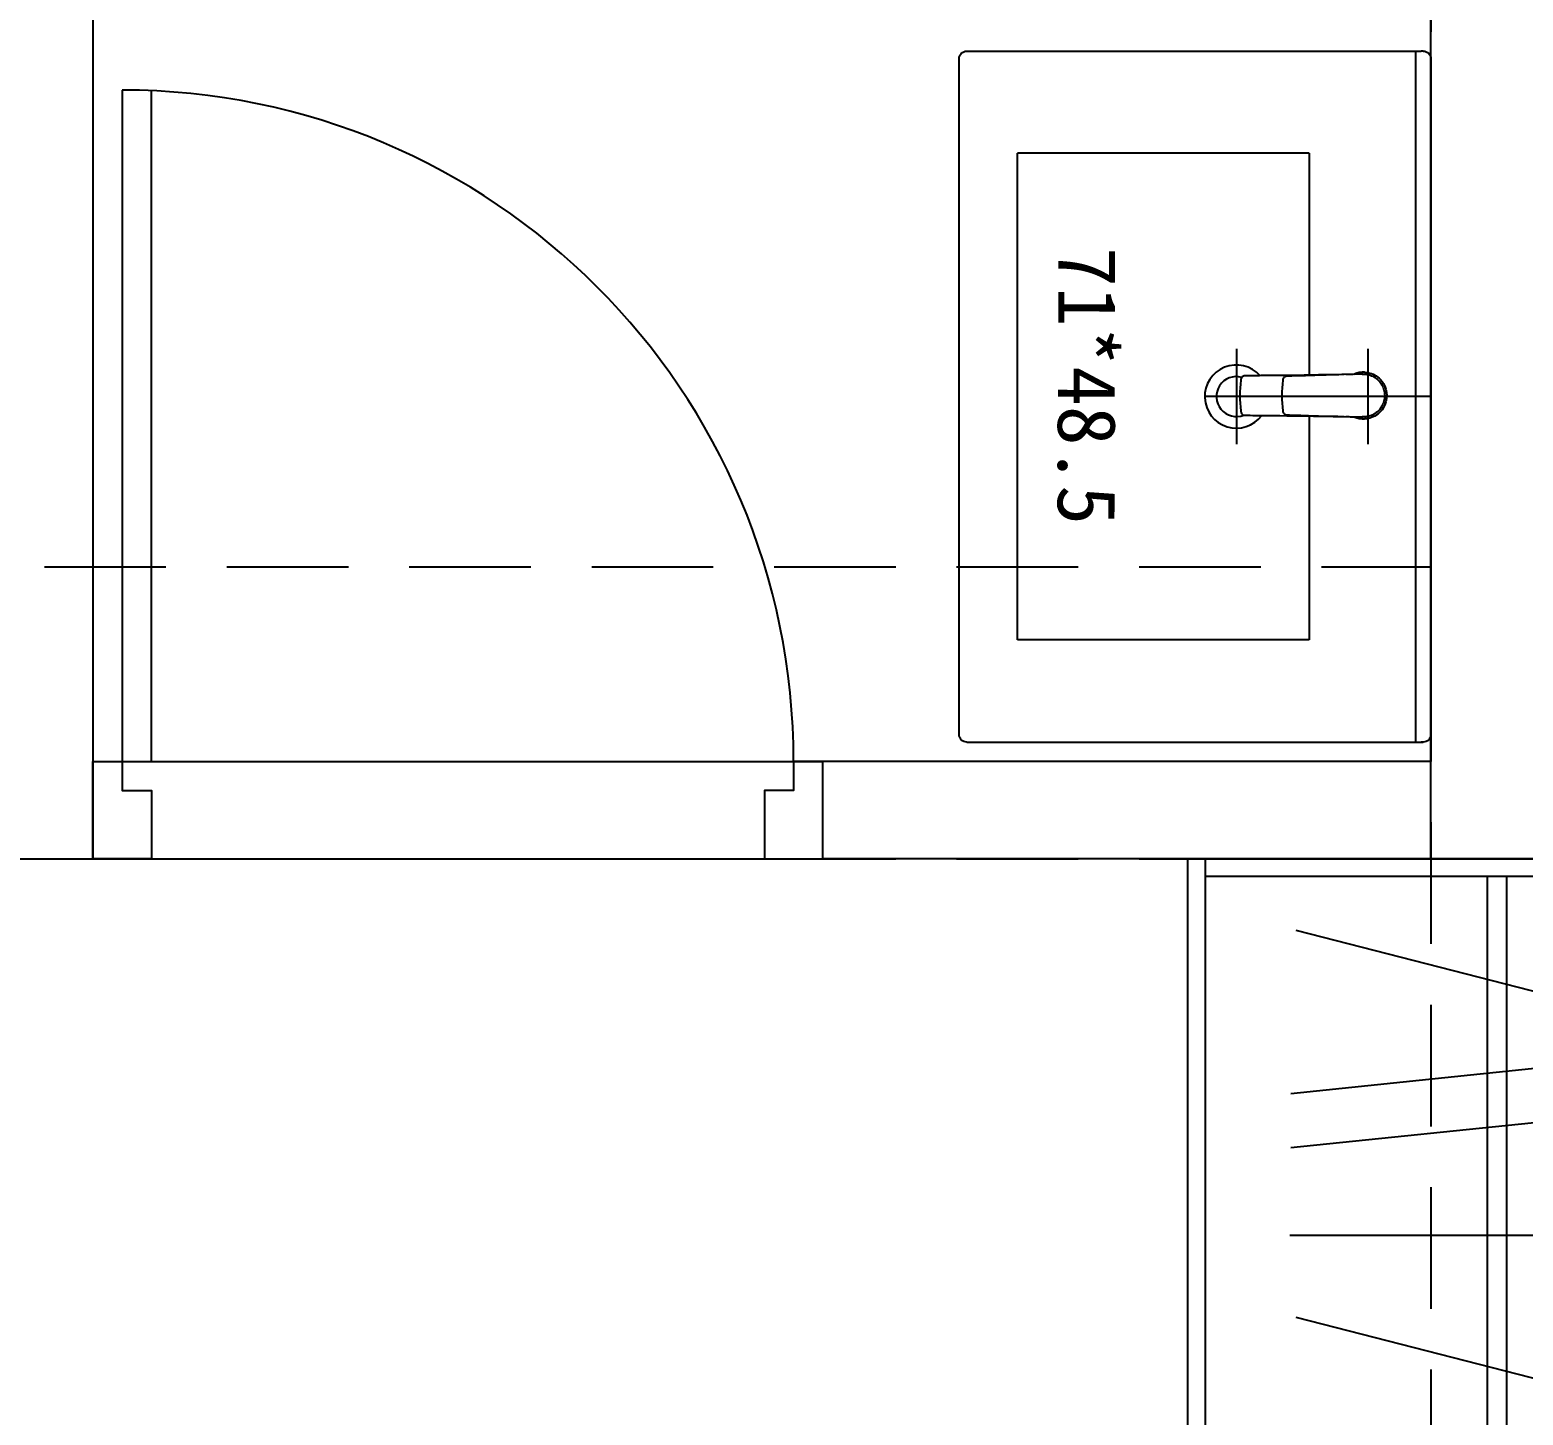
# Model space of a CAD drawing. Header units: millimetres. Extents: x 98197 to 106565, y 53890 to 60222.
# Drawn here: x 104428.9 to 104582.3, y 55333.4 to 55475.8 of the extents above; entities that cross this region are included whole.
import ezdxf

# ---------------------------------------------------------------- set-up
doc = ezdxf.new("R2010")
doc.units = ezdxf.units.MM
doc.header["$LTSCALE"] = 50
doc.header["$MEASUREMENT"] = 0
doc.linetypes.add('HIDDEN', pattern=[0.375, 0.25, -0.125])
doc.layers.get('0').update_dxf_attribs({"color": 8, "linetype": 'CONTINUOUS'})
doc.layers.add('00', color=7, linetype='HIDDEN')
doc.layers.add('furniture', color=55, linetype='CONTINUOUS')
doc.styles.get("Standard").update_dxf_attribs({"font": 'romand.shx', "bigfont": 'dayump.shx'})

# ---------------------------------------------------------------- blocks, each defined once
blk = doc.blocks.new('*U65', base_point=(71637.47, 1628.82))
for p, q in [((71602.97, 1702.82), (71602.97, 1633.82)), ((71605.97, 1633.82), (71605.97, 1702.82)), ((71599.97, 1623.82), (71599.97, 1633.82)), ((71599.97, 1633.82), (71602.97, 1633.82)), ((71602.97, 1633.82), (71605.97, 1633.82)), ((71605.97, 1633.82), (71674.97, 1633.82)), ((71674.97, 1623.82), (71674.97, 1633.82)), ((71599.97, 1623.82), (71674.97, 1623.82))]:
    blk.add_line(p, q)
for points in [[(71599.97, 1633.82), (71602.97, 1633.82), (71602.97, 1630.82), (71605.97, 1630.82), (71605.97, 1623.82), (71599.97, 1623.82)], [(71674.97, 1633.82), (71671.97, 1633.82), (71671.97, 1630.82), (71668.97, 1630.82), (71668.97, 1623.82), (71674.97, 1623.82)]]:
    blk.add_lwpolyline(points)
blk.add_arc((71602.97, 1633.82), 69, 0, 90)
blk = doc.blocks.new('A$C0C512B12')
at = {"layer": 'furniture'}
for p, q in [((-86.18, 70.11), (-90.42, 110.91)), ((-80.61, 70.11), (-84.84, 110.91)), ((-71.63, 70), (-71.63, 111.01)), ((-51.14, 70), (-51.14, 111.01)), ((-31.03, 70.11), (-35.27, 110.91)), ((-25.46, 70.11), (-29.7, 110.91)), ((-102.96, 70.62), (-92.77, 110.4)), ((-63.19, 70.62), (-53, 110.4)), ((-47.82, 70.62), (-37.62, 110.4)), ((-12.1, 92.31), (-108.5, 92.31)), ((-12.1, 90.31), (-108.5, 90.31))]:
    blk.add_line(p, q, dxfattribs=at)
for points in [[(-110.3, 61.31), (-110.3, 119.51), (-10.3, 119.51), (-10.3, 61.31)], [(-108.5, 61.31), (-108.5, 117.71), (-12.1, 117.71), (-12.1, 61.31)], [(-110.3, 61.31), (-40.3, 61.31)], [(-40.3, 59.51), (-110.3, 59.51), (-110.3, 61.31)], [(-40.3, 61.31), (-10.3, 61.31), (-10.3, 59.51), (-40.3, 59.51)]]:
    blk.add_lwpolyline(points, dxfattribs=at)

msp = doc.modelspace()

# ---------------------------------------------------------------- linework, layer by layer
for p, q in [((104435.357, 55655.566), (104435.357, 55390.566)), ((104572.857, 55390.566), (104572.857, 55600.566)), ((104572.857, 55472.766), (104572.857, 55403.366)), ((104552.857, 55442.958), (104552.857, 55433.174)), ((104566.358, 55442.958), (104566.358, 55433.174)), ((104565.145, 55440.442), (104564.933, 55440.352)), ((104565.473, 55440.53), (104565.145, 55440.442)), ((104565.795, 55440.57), (104565.473, 55440.53)), ((104565.795, 55440.57), (104565.473, 55440.53)), ((104566.016, 55440.572), (104565.795, 55440.57)), ((104566.016, 55440.572), (104566.056, 55440.57)), ((104566.056, 55440.57), (104566.224, 55440.555)), ((104566.224, 55440.555), (104566.395, 55440.527)), ((104566.395, 55440.527), (104566.567, 55440.486)), ((104566.395, 55440.527), (104566.567, 55440.486)), ((104566.567, 55440.486), (104566.738, 55440.431)), ((104566.567, 55440.486), (104566.738, 55440.431)), ((104566.738, 55440.431), (104566.908, 55440.362)), ((104553.244, 55438.958), (104553.226, 55438.565)), ((104553.273, 55439.351), (104553.244, 55438.958)), ((104553.314, 55439.742), (104553.273, 55439.351)), ((104553.332, 55439.863), (104553.314, 55439.742)), ((104553.348, 55439.922), (104553.332, 55439.863)), ((104553.383, 55440.003), (104553.348, 55439.922)), ((104553.433, 55440.071), (104553.383, 55440.003)), ((104553.445, 55440.084), (104553.433, 55440.071)), ((104553.523, 55440.142), (104553.445, 55440.084)), ((104553.599, 55440.173), (104553.523, 55440.142)), ((104553.652, 55440.183), (104553.599, 55440.173)), ((104553.685, 55440.185), (104553.652, 55440.183)), ((104553.776, 55440.192), (104553.685, 55440.185)), ((104553.805, 55440.192), (104553.776, 55440.192)), ((104554.049, 55440.197), (104553.805, 55440.192)), ((104554.293, 55440.201), (104554.049, 55440.197)), ((104554.537, 55440.205), (104554.293, 55440.201)), ((104554.835, 55440.211), (104554.537, 55440.205)), ((104554.876, 55440.211), (104554.835, 55440.211)), ((104555.03, 55440.213), (104554.876, 55440.211)), ((104555.189, 55440.214), (104555.03, 55440.213)), ((104555.371, 55440.216), (104555.189, 55440.214)), ((104555.558, 55440.217), (104555.371, 55440.216)), ((104555.75, 55440.219), (104555.558, 55440.217)), ((104555.946, 55440.221), (104555.75, 55440.219)), ((104556.168, 55440.224), (104555.946, 55440.221)), ((104556.394, 55440.227), (104556.168, 55440.224)), ((104556.671, 55440.23), (104556.394, 55440.227)), ((104556.949, 55440.233), (104556.671, 55440.23)), ((104557.321, 55440.238), (104556.949, 55440.233)), ((104558.046, 55440.247), (104557.321, 55440.238)), ((104557.558, 55438.962), (104557.541, 55438.567)), ((104557.588, 55439.356), (104557.558, 55438.962)), ((104557.631, 55439.749), (104557.588, 55439.356)), ((104557.65, 55439.856), (104557.631, 55439.749)), ((104557.667, 55439.907), (104557.65, 55439.856)), ((104557.705, 55439.978), (104557.667, 55439.907)), ((104557.755, 55440.038), (104557.705, 55439.978)), ((104557.82, 55440.088), (104557.755, 55440.038)), ((104557.83, 55440.095), (104557.82, 55440.088)), ((104557.905, 55440.131), (104557.83, 55440.095)), ((104557.958, 55440.145), (104557.905, 55440.131)), ((104558.063, 55440.157), (104557.958, 55440.145)), ((104559.823, 55440.27), (104558.046, 55440.247)), ((104558.105, 55440.159), (104558.063, 55440.157)), ((104558.331, 55440.166), (104558.105, 55440.159)), ((104558.56, 55440.174), (104558.331, 55440.166)), ((104558.79, 55440.181), (104558.56, 55440.174)), ((104559.023, 55440.188), (104558.79, 55440.181)), ((104559.257, 55440.195), (104559.023, 55440.188)), ((104559.492, 55440.202), (104559.257, 55440.195)), ((104559.964, 55440.215), (104559.492, 55440.202)), ((104560.796, 55440.282), (104559.823, 55440.27)), ((104560.279, 55440.224), (104559.964, 55440.215)), ((104560.911, 55440.242), (104560.279, 55440.224)), ((104561.291, 55440.289), (104560.796, 55440.282)), ((104561.307, 55440.253), (104560.911, 55440.242)), ((104562.034, 55440.298), (104561.291, 55440.289)), ((104562.098, 55440.274), (104561.307, 55440.253)), ((104562.82, 55440.309), (104562.034, 55440.298)), ((104563.286, 55440.307), (104562.098, 55440.274)), ((104563.393, 55440.317), (104562.82, 55440.309)), ((104563.792, 55440.321), (104563.286, 55440.307)), ((104563.697, 55440.321), (104563.393, 55440.317)), ((104563.949, 55440.325), (104563.697, 55440.321)), ((104563.949, 55440.325), (104563.697, 55440.321)), ((104563.919, 55440.324), (104563.792, 55440.321)), ((104565.555, 55440.369), (104563.919, 55440.324)), ((104565.555, 55440.369), (104564.099, 55440.329)), ((104564.271, 55440.334), (104564.099, 55440.329)), ((104564.423, 55440.338), (104564.271, 55440.334)), ((104564.57, 55440.342), (104564.423, 55440.338)), ((104564.705, 55440.346), (104564.57, 55440.342)), ((104564.835, 55440.35), (104564.705, 55440.346)), ((104564.961, 55440.353), (104564.835, 55440.35)), ((104565.081, 55440.356), (104564.961, 55440.353)), ((104565.265, 55440.361), (104565.081, 55440.356)), ((104565.429, 55440.366), (104565.265, 55440.361)), ((104565.579, 55440.37), (104565.468, 55440.367)), ((104565.686, 55440.372), (104565.579, 55440.37)), ((104565.733, 55440.373), (104565.686, 55440.372)), ((104565.726, 55440.373), (104565.686, 55440.372)), ((104565.789, 55440.373), (104565.686, 55440.372)), ((104565.793, 55440.374), (104565.719, 55440.373)), ((104565.733, 55440.373), (104565.719, 55440.373)), ((104565.789, 55440.373), (104565.726, 55440.373)), ((104565.82, 55440.374), (104565.775, 55440.373)), ((104565.775, 55440.373), (104565.843, 55440.373)), ((104565.793, 55440.374), (104565.843, 55440.373)), ((104565.793, 55440.374), (104565.891, 55440.372)), ((104565.793, 55440.374), (104565.845, 55440.373)), ((104565.82, 55440.374), (104565.852, 55440.373)), ((104565.831, 55440.374), (104565.826, 55440.374)), ((104565.831, 55440.374), (104565.858, 55440.373)), ((104565.843, 55440.373), (104565.835, 55440.373)), ((104565.84, 55440.373), (104565.852, 55440.373)), ((104565.843, 55440.373), (104565.877, 55440.373)), ((104565.845, 55440.373), (104565.877, 55440.373)), ((104565.845, 55440.373), (104565.891, 55440.372)), ((104565.845, 55440.373), (104565.877, 55440.373)), ((104565.862, 55440.373), (104565.884, 55440.373)), ((104565.9, 55440.374), (104565.869, 55440.373)), ((104565.894, 55440.373), (104565.884, 55440.373)), ((104565.884, 55440.373), (104565.894, 55440.373)), ((104565.894, 55440.373), (104565.917, 55440.372)), ((104565.894, 55440.373), (104565.937, 55440.372)), ((104565.9, 55440.374), (104565.925, 55440.374)), ((104565.925, 55440.374), (104566.103, 55440.365)), ((104565.937, 55440.372), (104565.974, 55440.37)), ((104565.974, 55440.37), (104566.074, 55440.364)), ((104566.033, 55440.366), (104566.074, 55440.364)), ((104566.103, 55440.365), (104566.201, 55440.354)), ((104566.201, 55440.354), (104566.3, 55440.34)), ((104566.3, 55440.34), (104566.397, 55440.321)), ((104566.397, 55440.321), (104566.494, 55440.297)), ((104566.494, 55440.297), (104566.624, 55440.258)), ((104566.624, 55440.258), (104566.751, 55440.209)), ((104566.751, 55440.209), (104566.875, 55440.153)), ((104566.875, 55440.153), (104566.997, 55440.089)), ((104566.908, 55440.362), (104567.074, 55440.279)), ((104566.997, 55440.089), (104567.119, 55440.013)), ((104567.074, 55440.279), (104567.236, 55440.182)), ((104567.119, 55440.013), (104567.237, 55439.929)), ((104567.236, 55440.182), (104567.39, 55440.072)), ((104567.237, 55439.929), (104567.35, 55439.836)), ((104567.35, 55439.836), (104567.458, 55439.735)), ((104567.39, 55440.072), (104567.536, 55439.949)), ((104567.458, 55439.735), (104567.591, 55439.589)), ((104567.536, 55439.949), (104567.672, 55439.815)), ((104567.591, 55439.589), (104567.712, 55439.429)), ((104567.672, 55439.815), (104567.834, 55439.622)), ((104567.712, 55439.429), (104567.818, 55439.259)), ((104567.818, 55439.259), (104567.882, 55439.135)), ((104567.834, 55439.622), (104567.975, 55439.414)), ((104567.882, 55439.135), (104567.939, 55439.007)), ((104567.939, 55439.007), (104567.987, 55438.877)), ((104567.975, 55439.414), (104568.125, 55439.121)), ((104567.987, 55438.877), (104568.027, 55438.743)), ((104568.125, 55439.121), (104568.232, 55438.818)), ((104572.857, 55438.066), (104549.607, 55438.066)), ((104553.226, 55438.565), (104553.22, 55438.172)), ((104553.22, 55438.172), (104553.226, 55437.778)), ((104553.226, 55437.778), (104553.244, 55437.385)), ((104553.244, 55437.385), (104553.273, 55436.992)), ((104557.541, 55438.567), (104557.536, 55438.172)), ((104557.541, 55438.567), (104557.536, 55438.172)), ((104557.536, 55438.172), (104557.541, 55437.776)), ((104557.536, 55438.172), (104557.541, 55437.776)), ((104557.541, 55437.776), (104557.558, 55437.381)), ((104557.558, 55437.381), (104557.588, 55436.987)), ((104567.939, 55437.336), (104567.882, 55437.208)), ((104567.987, 55437.467), (104567.939, 55437.336)), ((104568.027, 55437.6), (104567.987, 55437.467)), ((104568.027, 55438.743), (104568.058, 55438.608)), ((104568.058, 55437.735), (104568.027, 55437.6)), ((104568.058, 55438.608), (104568.081, 55438.472)), ((104568.081, 55437.871), (104568.058, 55437.735)), ((104568.081, 55438.472), (104568.096, 55438.336)), ((104568.096, 55438.007), (104568.081, 55437.871)), ((104568.096, 55438.336), (104568.102, 55438.172)), ((104568.102, 55438.172), (104568.096, 55438.007)), ((104568.232, 55437.525), (104568.125, 55437.222)), ((104568.232, 55438.818), (104568.299, 55438.491)), ((104568.299, 55437.853), (104568.232, 55437.525)), ((104568.299, 55438.491), (104568.32, 55438.172)), ((104568.32, 55438.172), (104568.299, 55437.853)), ((104553.273, 55436.992), (104553.314, 55436.601)), ((104553.314, 55436.601), (104553.332, 55436.48)), ((104553.332, 55436.48), (104553.348, 55436.421)), ((104553.348, 55436.421), (104553.383, 55436.34)), ((104553.383, 55436.34), (104553.433, 55436.272)), ((104553.433, 55436.272), (104553.445, 55436.259)), ((104553.445, 55436.259), (104553.523, 55436.201)), ((104553.523, 55436.201), (104553.599, 55436.171)), ((104553.599, 55436.171), (104553.652, 55436.161)), ((104553.652, 55436.161), (104553.685, 55436.158)), ((104553.685, 55436.158), (104553.776, 55436.151)), ((104553.776, 55436.151), (104553.805, 55436.151)), ((104553.805, 55436.151), (104554.049, 55436.147)), ((104554.049, 55436.147), (104554.293, 55436.142)), ((104554.293, 55436.142), (104554.537, 55436.138)), ((104554.537, 55436.138), (104554.835, 55436.133)), ((104554.835, 55436.133), (104554.876, 55436.132)), ((104554.876, 55436.132), (104555.03, 55436.131)), ((104555.03, 55436.131), (104555.189, 55436.129)), ((104555.189, 55436.129), (104555.371, 55436.128)), ((104555.371, 55436.128), (104555.558, 55436.126)), ((104555.558, 55436.126), (104555.75, 55436.124)), ((104555.75, 55436.124), (104555.946, 55436.122)), ((104555.946, 55436.122), (104556.168, 55436.119)), ((104556.168, 55436.119), (104556.394, 55436.117)), ((104556.394, 55436.117), (104556.671, 55436.113)), ((104556.671, 55436.113), (104556.949, 55436.11)), ((104556.949, 55436.11), (104557.321, 55436.105)), ((104557.321, 55436.105), (104558.046, 55436.096)), ((104557.588, 55436.987), (104557.631, 55436.594)), ((104557.631, 55436.594), (104557.65, 55436.487)), ((104557.65, 55436.487), (104557.667, 55436.436)), ((104557.667, 55436.436), (104557.705, 55436.366)), ((104557.705, 55436.366), (104557.755, 55436.305)), ((104557.755, 55436.305), (104557.82, 55436.255)), ((104557.82, 55436.255), (104557.83, 55436.248)), ((104557.83, 55436.248), (104557.905, 55436.213)), ((104557.905, 55436.213), (104557.958, 55436.199)), ((104557.958, 55436.199), (104558.063, 55436.186)), ((104558.046, 55436.096), (104559.823, 55436.073)), ((104558.063, 55436.186), (104558.105, 55436.184)), ((104558.105, 55436.184), (104558.331, 55436.177)), ((104558.331, 55436.177), (104558.56, 55436.17)), ((104558.56, 55436.17), (104558.79, 55436.162)), ((104558.79, 55436.162), (104559.023, 55436.155)), ((104559.023, 55436.155), (104559.257, 55436.148)), ((104559.257, 55436.148), (104559.492, 55436.141)), ((104559.492, 55436.141), (104559.964, 55436.128)), ((104559.823, 55436.073), (104560.796, 55436.061)), ((104559.964, 55436.128), (104560.279, 55436.119)), ((104560.279, 55436.119), (104560.911, 55436.102)), ((104560.796, 55436.061), (104561.291, 55436.054)), ((104560.911, 55436.102), (104561.307, 55436.091)), ((104561.291, 55436.054), (104562.034, 55436.045)), ((104561.307, 55436.091), (104562.098, 55436.069)), ((104562.034, 55436.045), (104562.82, 55436.035)), ((104562.098, 55436.069), (104563.286, 55436.036)), ((104562.82, 55436.035), (104563.393, 55436.027)), ((104563.286, 55436.036), (104563.792, 55436.023)), ((104563.393, 55436.027), (104563.697, 55436.022)), ((104563.697, 55436.022), (104563.949, 55436.018)), ((104563.697, 55436.022), (104563.949, 55436.018)), ((104563.792, 55436.023), (104563.919, 55436.019)), ((104563.919, 55436.019), (104565.555, 55435.974)), ((104564.099, 55436.014), (104564.271, 55436.009)), ((104564.099, 55436.014), (104565.555, 55435.974)), ((104564.271, 55436.009), (104564.423, 55436.005)), ((104564.423, 55436.005), (104564.57, 55436.001)), ((104564.57, 55436.001), (104564.705, 55435.997)), ((104564.705, 55435.997), (104564.835, 55435.994)), ((104564.835, 55435.994), (104564.961, 55435.99)), ((104564.933, 55435.991), (104565.145, 55435.901)), ((104564.961, 55435.99), (104565.081, 55435.987)), ((104565.081, 55435.987), (104565.265, 55435.982)), ((104565.145, 55435.901), (104565.473, 55435.813)), ((104565.265, 55435.982), (104565.429, 55435.977)), ((104565.468, 55435.976), (104565.577, 55435.973)), ((104565.468, 55435.976), (104565.579, 55435.973)), ((104565.473, 55435.813), (104565.795, 55435.774)), ((104565.519, 55435.975), (104565.566, 55435.972)), ((104565.566, 55435.972), (104565.629, 55435.968)), ((104565.579, 55435.973), (104565.686, 55435.971)), ((104565.629, 55435.968), (104565.681, 55435.964)), ((104565.681, 55435.964), (104565.723, 55435.96)), ((104565.686, 55435.971), (104565.733, 55435.97)), ((104565.686, 55435.971), (104565.726, 55435.97)), ((104565.686, 55435.971), (104565.789, 55435.97)), ((104565.719, 55435.97), (104565.793, 55435.97)), ((104565.719, 55435.97), (104565.733, 55435.97)), ((104565.726, 55435.97), (104565.789, 55435.97)), ((104565.775, 55435.97), (104565.82, 55435.97)), ((104565.843, 55435.97), (104565.775, 55435.97)), ((104565.891, 55435.971), (104565.793, 55435.97)), ((104565.845, 55435.97), (104565.793, 55435.97)), ((104565.843, 55435.97), (104565.793, 55435.97)), ((104565.795, 55435.774), (104566.016, 55435.772)), ((104565.852, 55435.97), (104565.82, 55435.97)), ((104565.826, 55435.97), (104565.831, 55435.97)), ((104565.858, 55435.97), (104565.831, 55435.97)), ((104565.835, 55435.97), (104565.843, 55435.97)), ((104565.852, 55435.97), (104565.84, 55435.97)), ((104565.877, 55435.97), (104565.843, 55435.97)), ((104565.891, 55435.971), (104565.845, 55435.97)), ((104565.877, 55435.97), (104565.845, 55435.97)), ((104565.877, 55435.97), (104565.845, 55435.97)), ((104565.884, 55435.97), (104565.862, 55435.97)), ((104565.869, 55435.97), (104565.9, 55435.969)), ((104565.894, 55435.97), (104565.884, 55435.97)), ((104565.884, 55435.97), (104565.894, 55435.97)), ((104565.917, 55435.971), (104565.894, 55435.97)), ((104565.937, 55435.971), (104565.894, 55435.97)), ((104565.925, 55435.97), (104565.9, 55435.969)), ((104566.103, 55435.978), (104565.925, 55435.97)), ((104565.974, 55435.973), (104565.937, 55435.971)), ((104566.074, 55435.979), (104565.974, 55435.973)), ((104566.056, 55435.774), (104566.016, 55435.772)), ((104566.074, 55435.979), (104566.033, 55435.977)), ((104566.224, 55435.789), (104566.056, 55435.774)), ((104566.201, 55435.989), (104566.103, 55435.978)), ((104566.3, 55436.003), (104566.201, 55435.989)), ((104566.395, 55435.816), (104566.224, 55435.789)), ((104566.397, 55436.023), (104566.3, 55436.003)), ((104566.567, 55435.857), (104566.395, 55435.816)), ((104566.567, 55435.857), (104566.395, 55435.816)), ((104566.494, 55436.046), (104566.397, 55436.023)), ((104566.624, 55436.086), (104566.494, 55436.046)), ((104566.738, 55435.912), (104566.567, 55435.857)), ((104566.738, 55435.912), (104566.567, 55435.857)), ((104566.751, 55436.134), (104566.624, 55436.086)), ((104566.908, 55435.981), (104566.738, 55435.912)), ((104566.875, 55436.19), (104566.751, 55436.134)), ((104566.997, 55436.255), (104566.875, 55436.19)), ((104567.074, 55436.064), (104566.908, 55435.981)), ((104567.119, 55436.33), (104566.997, 55436.255)), ((104567.236, 55436.161), (104567.074, 55436.064)), ((104567.237, 55436.414), (104567.119, 55436.33)), ((104567.39, 55436.271), (104567.236, 55436.161)), ((104567.35, 55436.507), (104567.237, 55436.414)), ((104567.458, 55436.608), (104567.35, 55436.507)), ((104567.615, 55436.46), (104567.39, 55436.271)), ((104567.591, 55436.755), (104567.458, 55436.608)), ((104567.712, 55436.914), (104567.591, 55436.755)), ((104567.834, 55436.721), (104567.615, 55436.46)), ((104567.818, 55437.084), (104567.712, 55436.914)), ((104567.882, 55437.208), (104567.818, 55437.084)), ((104567.975, 55436.929), (104567.834, 55436.721)), ((104568.125, 55437.222), (104567.975, 55436.929)), ((104572.857, 55400.566), (104510.357, 55400.566)), ((104295.357, 55390.566), (104435.357, 55390.566)), ((104572.857, 55390.566), (104510.357, 55390.566)), ((104607.857, 55390.566), (104572.857, 55390.566))]:
    msp.add_line(p, q)
at = {"ltscale": 0.1}
for p, q in [((104524.357, 55403.366), (104524.357, 55472.766)), ((104525.157, 55473.566), (104571.857, 55473.566)), ((104571.257, 55473.566), (104571.257, 55402.566)), ((104572.057, 55473.566), (104571.857, 55473.566)), ((104560.357, 55463.066), (104530.357, 55463.066)), ((104530.357, 55413.066), (104530.357, 55463.066)), ((104560.357, 55463.066), (104560.357, 55440.226)), ((104560.357, 55436.117), (104560.357, 55413.066)), ((104560.357, 55413.066), (104530.357, 55413.066)), ((104525.157, 55402.566), (104571.857, 55402.566)), ((104571.857, 55402.566), (104572.057, 55402.566)), ((104572.057, 55402.566), (104571.857, 55402.566))]:
    msp.add_line(p, q, dxfattribs=at)
at = {"ltscale": 0.1, "extrusion": (0, 0, -1)}
for centre, start, end in [((-104525.157, 55472.766), 0, 90), ((-104572.057, 55472.766), 90, 180), ((-104525.157, 55403.366), 270, 0), ((-104572.057, 55403.366), 180, 270)]:
    msp.add_arc(centre, 0.8, start, end, dxfattribs=at)
for radius, start, end in [(3.25, 41.38229, 323.35472), (2.05, 74.35392, 292.00246)]:
    msp.add_arc((104552.857, 55438.066), radius, start, end)
at = {"layer": '00'}
for p, q in [((104572.857, 55600.566), (104572.857, 55000.566)), ((104055.357, 55420.566), (104572.857, 55420.566)), ((104055.357, 55390.566), (104572.857, 55390.566))]:
    msp.add_line(p, q, dxfattribs=at)

# ---------------------------------------------------------------- block references
msp.add_blockref('*U65', (104472.857, 55395.566))
at = {"rotation": 270}
msp.add_blockref('A$C0C512B12', (104488.35, 55280.267), dxfattribs=at)

# ---------------------------------------------------------------- texts
at = {"lineweight": 40, "insert": (104537.484, 55439.147), "char_height": 6, "width": 43.84929, "attachment_point": 5, "rotation": 269.88004}
msp.add_mtext('{\\fDFKai-SB|b0|i0|c136|p65;\\C5;71*48.5}', dxfattribs=at)

doc.saveas('drawing.dxf')
